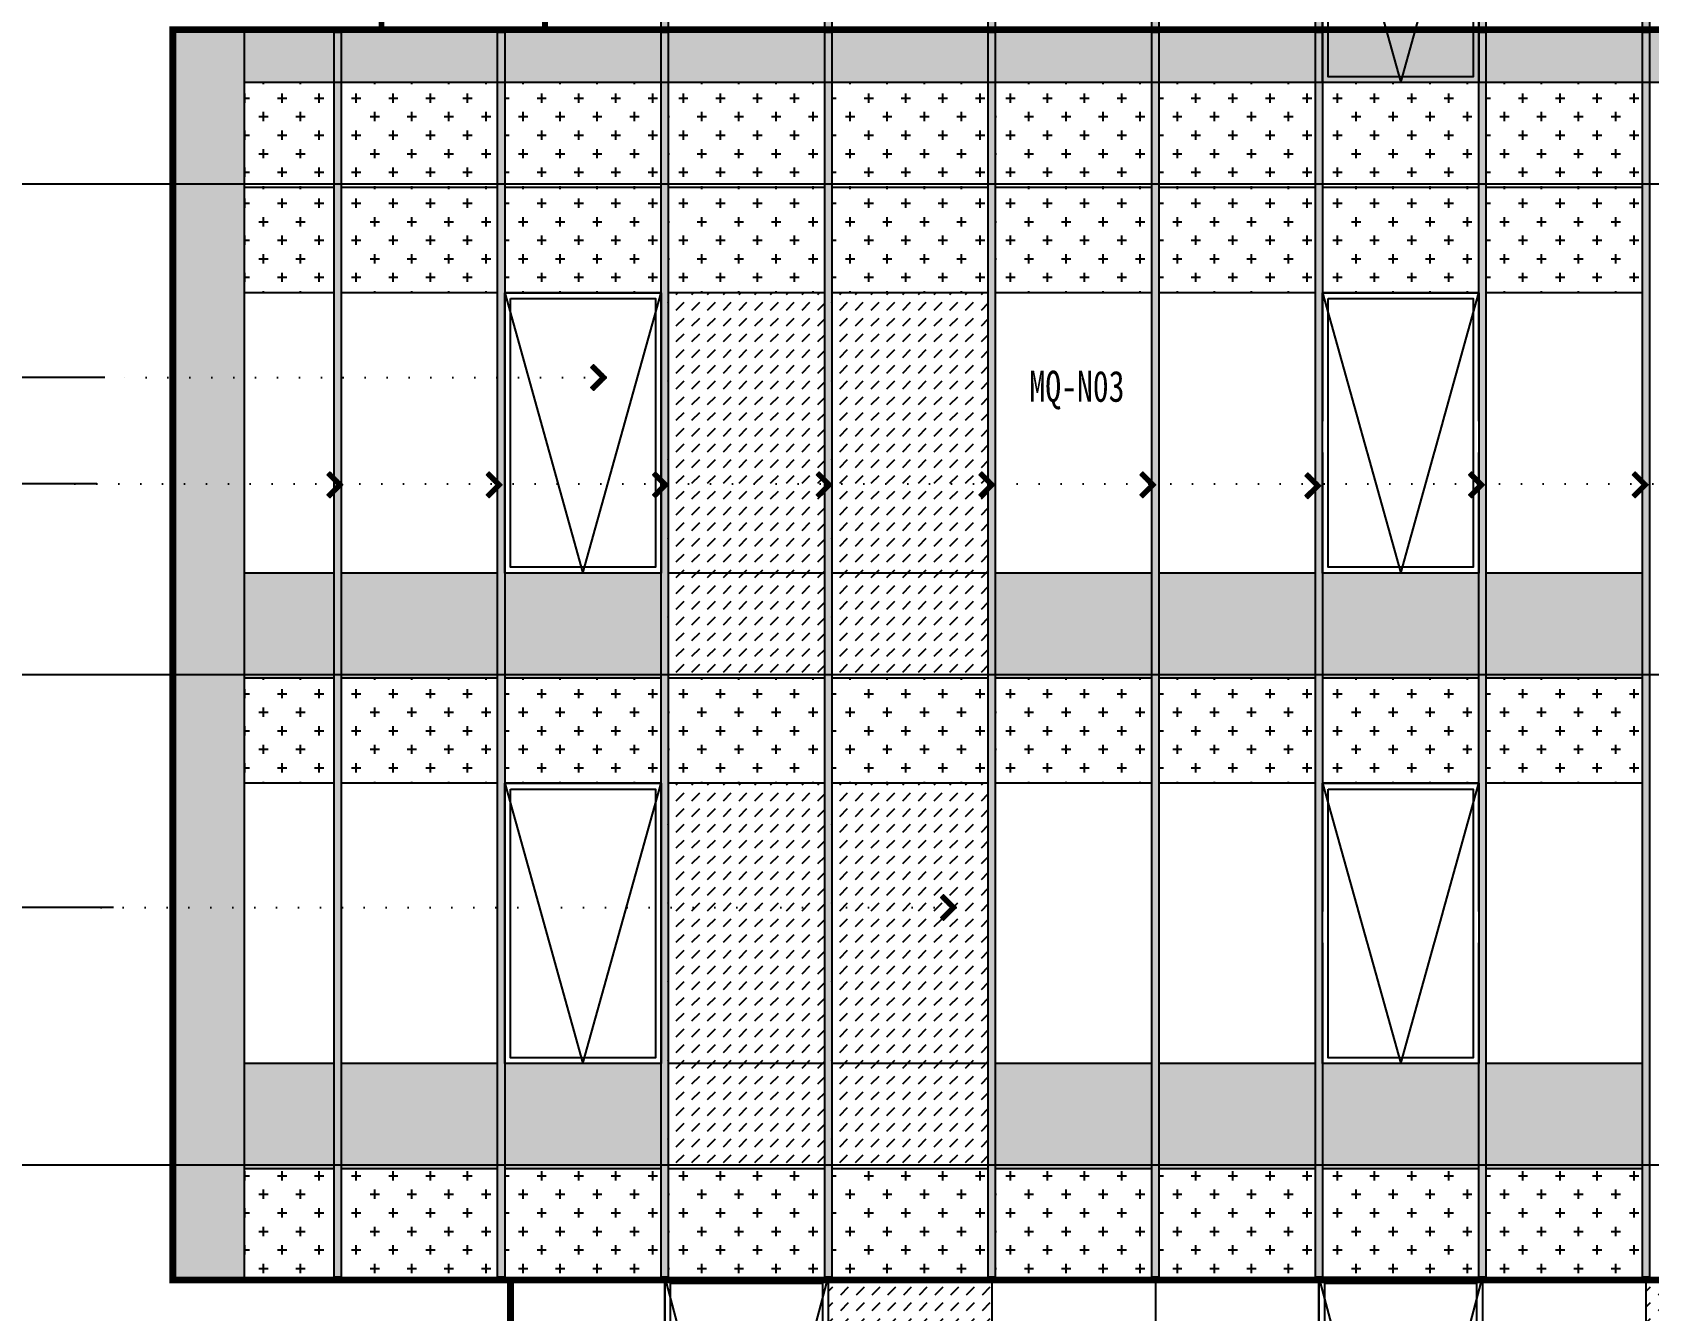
# Model space of a CAD drawing. Extents: x -863035 to 270371, y -8918 to 240488.
# Drawn here: x 73195 to 87031, y 123211 to 134156 of the extents above; entities that cross this region are included whole.
import ezdxf

# ---------------------------------------------------------------- set-up
doc = ezdxf.new("R2010")
doc.units = 0
doc.header["$LTSCALE"] = 1000
doc.header["$MEASUREMENT"] = 0
doc.linetypes.add('109-34 轴网$0$L1$0$$AUDIT_BAD_LTYPE1', pattern=[0])
doc.linetypes.add('DOT2', pattern=[0.125, 0, -0.125])
for name, color, linetype in [('01-标注_符号', 200, 'Continuous'), ('05-填充_156', 156, 'Continuous'), ('05-填充_18', 18, 'Continuous'), ('05-填充_天正', 26, 'Continuous'), ('A-C_窗', 140, 'Continuous'), ('D_铝板', 181, 'Continuous'), ('E-立面', 255, 'Continuous'), ('E-立面轮廓', 241, 'Continuous')]:
    doc.layers.add(name, color=color, linetype=linetype)
doc.layers.add('04-不打印_辅助线', color=165, linetype='Continuous', plot=False)
doc.styles.add('_TCH_LABEL', font='', dxfattribs={"width": 0.75})
doc.styles.add('logo-3', font='', dxfattribs={"width": 0.8})
doc.styles.get('_TCH_LABEL').set_extended_font_data('SimSun')
doc.styles.get('logo-3').set_extended_font_data('SimSun')
doc.dimstyles.new('副本 ISO-1', dxfattribs={"dimtxt": 2.5, "dimasz": 1.5, "dimexe": 1.25, "dimexo": 0.625, "dimtad": 1, "dimdec": 0, "dimtxsty": 'logo-3', "dimblk": 'ARCHTICK', "dimcen": 2.5, "dimdle": 1, "dimadec": 0, "dimazin": 0, "dimtfac": 1, "dimtdec": 0, "dimtix": 1, "dimtmove": 0, "dimatfit": 3, "dimldrblk": 'AR', "dimfxl": 0, "dimarcsym": 0})
pattern_1 = [(360, (24016.51, -112330.42), (158.75, 158.75), [79.375, -238.125]), (90, (24056.2, -112370.1), (-158.75, 158.75), [79.375, -238.125])]
pattern_2 = [(360, (26816.51, -112330.42), (158.75, 158.75), [79.375, -238.125]), (90, (26856.2, -112370.1), (-158.75, 158.75), [79.375, -238.125])]
pattern_3 = [(360, (29616.51, -112330.42), (158.75, 158.75), [79.375, -238.125]), (90, (29656.2, -112370.1), (-158.75, 158.75), [79.375, -238.125])]
pattern_4 = [(360, (32416.51, -112330.42), (158.75, 158.75), [79.375, -238.125]), (90, (32456.2, -112370.1), (-158.75, 158.75), [79.375, -238.125])]
pattern_5 = [(360, (26816.51, -112330.42), (158.75, 158.75), [79.375, -238.125]), (90, (26856.2, -112370.1), (-158.75, 158.75), [79.375, -238.125])]
pattern_6 = [(360, (29616.51, -112330.42), (158.75, 158.75), [79.375, -238.125]), (90, (29656.2, -112370.1), (-158.75, 158.75), [79.375, -238.125])]
pattern_7 = [(360, (32416.51, -112330.42), (158.75, 158.75), [79.375, -238.125]), (90, (32456.2, -112370.1), (-158.75, 158.75), [79.375, -238.125])]
pattern_8 = [(360, (24016.51, -108130.42), (158.75, 158.75), [79.375, -238.125]), (90, (24056.2, -108170.1), (-158.75, 158.75), [79.375, -238.125])]
pattern_9 = [(360, (26816.51, -108130.42), (158.75, 158.75), [79.375, -238.125]), (90, (26856.2, -108170.1), (-158.75, 158.75), [79.375, -238.125])]
pattern_10 = [(360, (29616.51, -108130.42), (158.75, 158.75), [79.375, -238.125]), (90, (29656.2, -108170.1), (-158.75, 158.75), [79.375, -238.125])]
pattern_11 = [(360, (32416.51, -108130.42), (158.75, 158.75), [79.375, -238.125]), (90, (32456.2, -108170.1), (-158.75, 158.75), [79.375, -238.125])]
pattern_12 = [(360, (24016.51, -107230.42), (158.75, 158.75), [79.375, -238.125]), (90, (24056.2, -107270.1), (-158.75, 158.75), [79.375, -238.125])]
pattern_13 = [(360, (26816.51, -107230.42), (158.75, 158.75), [79.375, -238.125]), (90, (26856.2, -107270.1), (-158.75, 158.75), [79.375, -238.125])]
pattern_14 = [(360, (29616.51, -107230.42), (158.75, 158.75), [79.375, -238.125]), (90, (29656.2, -107270.1), (-158.75, 158.75), [79.375, -238.125])]
pattern_15 = [(360, (32416.51, -107230.42), (158.75, 158.75), [79.375, -238.125]), (90, (32456.2, -107270.1), (-158.75, 158.75), [79.375, -238.125])]

# ---------------------------------------------------------------- blocks, each defined once
blk = doc.blocks.new('A$C70DF4B89')
at = {"layer": 'A-C_窗'}
for points in [[(-1400, 2640), (0, 2640), (0, 0), (-1400, 0)], [(-1350, 2590), (-50, 2590), (-50, 50), (-1350, 50)]]:
    blk.add_lwpolyline(points, close=True, dxfattribs=at)
blk.add_lwpolyline([(-1400, 2640), (-700, 0), (0, 2640)], dxfattribs=at)
blk = doc.blocks.new('fdsgdfg')
at = {"layer": 'A-C_窗'}
for points in [[(1400, 2640), (0, 2640)], [(0, 2640), (700, 0), (1400, 2640)], [(1400, 0), (0, 0)]]:
    blk.add_lwpolyline(points, dxfattribs=at)
for points in [[(0, 2640), (1400, 2640), (1400, 0), (0, 0)], [(50, 2590), (1350, 2590), (1350, 50), (50, 50)]]:
    blk.add_lwpolyline(points, close=True, dxfattribs=at)
blk = doc.blocks.new('_ArchTick')
at = {"color": 0, "linetype": 'ByBlock', "const_width": 0.4}
blk.add_lwpolyline([(-0.5, -0.5), (0.5, 0.5)], dxfattribs=at)
blk = doc.blocks.new('*X7')
at = {"color": 0}
for p, q in [((-1012.3056, 1692.7161), (-1012.3056, 1692.7286)), ((-1012.3055, 1692.7287), (-1012.2898, 1692.7287)), ((-1012.3046, 1692.7151), (-1012.3046, 1692.7296)), ((-1012.3045, 1692.7297), (-1012.2908, 1692.7297)), ((-1012.3036, 1692.7141), (-1012.3036, 1692.7306)), ((-1012.3035, 1692.7307), (-1012.2918, 1692.7307)), ((-1012.3026, 1692.7131), (-1012.3026, 1692.7316)), ((-1012.3025, 1692.7317), (-1012.2928, 1692.7317)), ((-1012.3016, 1692.7121), (-1012.3016, 1692.7326)), ((-1012.3015, 1692.7327), (-1012.2938, 1692.7327)), ((-1012.3006, 1692.7111), (-1012.3006, 1692.7336)), ((-1012.3005, 1692.7337), (-1012.2948, 1692.7337)), ((-1012.2996, 1692.7101), (-1012.2996, 1692.7346)), ((-1012.2995, 1692.7347), (-1012.2958, 1692.7347)), ((-1012.2986, 1692.7091), (-1012.2986, 1692.7356)), ((-1012.2985, 1692.7357), (-1012.2968, 1692.7357)), ((-1012.2976, 1692.7081), (-1012.2976, 1692.7364)), ((-1012.2966, 1692.7071), (-1012.2966, 1692.7354)), ((-1012.2956, 1692.7061), (-1012.2956, 1692.7344)), ((-1012.2946, 1692.7051), (-1012.2946, 1692.7334)), ((-1012.2936, 1692.7041), (-1012.2936, 1692.7324)), ((-1012.2926, 1692.7031), (-1012.2926, 1692.7314)), ((-1012.2916, 1692.7021), (-1012.2916, 1692.7304)), ((-1012.2906, 1692.7011), (-1012.2906, 1692.7294)), ((-1012.2896, 1692.7001), (-1012.2896, 1692.7284)), ((-1012.3116, 1692.7221), (-1012.3116, 1692.7226)), ((-1012.3115, 1692.7227), (-1012.2838, 1692.7227)), ((-1012.3111, 1692.7217), (-1012.2828, 1692.7217)), ((-1012.3106, 1692.7211), (-1012.3106, 1692.7236)), ((-1012.3105, 1692.7237), (-1012.2848, 1692.7237)), ((-1012.3101, 1692.7207), (-1012.2818, 1692.7207)), ((-1012.3096, 1692.7201), (-1012.3096, 1692.7246)), ((-1012.3095, 1692.7247), (-1012.2858, 1692.7247)), ((-1012.3091, 1692.7197), (-1012.2808, 1692.7197)), ((-1012.3086, 1692.7191), (-1012.3086, 1692.7256)), ((-1012.3085, 1692.7257), (-1012.2868, 1692.7257)), ((-1012.3081, 1692.7187), (-1012.2798, 1692.7187)), ((-1012.3076, 1692.7181), (-1012.3076, 1692.7266)), ((-1012.3075, 1692.7267), (-1012.2878, 1692.7267)), ((-1012.3071, 1692.7177), (-1012.2788, 1692.7177)), ((-1012.3066, 1692.7171), (-1012.3066, 1692.7276)), ((-1012.3065, 1692.7277), (-1012.2888, 1692.7277)), ((-1012.3061, 1692.7167), (-1012.2778, 1692.7167)), ((-1012.3051, 1692.7157), (-1012.2768, 1692.7157)), ((-1012.3041, 1692.7147), (-1012.2758, 1692.7147)), ((-1012.3031, 1692.7137), (-1012.2748, 1692.7137)), ((-1012.3021, 1692.7127), (-1012.2738, 1692.7127)), ((-1012.3011, 1692.7117), (-1012.2728, 1692.7117)), ((-1012.3001, 1692.7107), (-1012.2718, 1692.7107)), ((-1012.2991, 1692.7097), (-1012.2708, 1692.7097)), ((-1012.2981, 1692.7087), (-1012.2698, 1692.7087)), ((-1012.2971, 1692.7077), (-1012.2688, 1692.7077)), ((-1012.2961, 1692.7067), (-1012.2678, 1692.7067)), ((-1012.2951, 1692.7057), (-1012.2668, 1692.7057)), ((-1012.2941, 1692.7047), (-1012.2658, 1692.7047)), ((-1012.2931, 1692.7037), (-1012.2648, 1692.7037)), ((-1012.2921, 1692.7027), (-1012.2638, 1692.7027)), ((-1012.2911, 1692.7017), (-1012.2628, 1692.7017)), ((-1012.2901, 1692.7007), (-1012.2618, 1692.7007)), ((-1012.2891, 1692.6997), (-1012.2608, 1692.6997)), ((-1012.2886, 1692.6991), (-1012.2886, 1692.7274)), ((-1012.2881, 1692.6987), (-1012.2598, 1692.6987)), ((-1012.2876, 1692.6981), (-1012.2876, 1692.7264)), ((-1012.2871, 1692.6977), (-1012.2588, 1692.6977)), ((-1012.2866, 1692.6971), (-1012.2866, 1692.7254)), ((-1012.2866, 1692.6427), (-1012.2583, 1692.6427)), ((-1012.2861, 1692.6967), (-1012.2578, 1692.6967)), ((-1012.2856, 1692.6961), (-1012.2856, 1692.7244)), ((-1012.2856, 1692.6437), (-1012.2573, 1692.6437)), ((-1012.2856, 1692.6154), (-1012.2856, 1692.6437)), ((-1012.2851, 1692.6957), (-1012.2568, 1692.6957)), ((-1012.2846, 1692.6951), (-1012.2846, 1692.7234)), ((-1012.2846, 1692.6447), (-1012.2563, 1692.6447)), ((-1012.2846, 1692.6164), (-1012.2846, 1692.6447)), ((-1012.2841, 1692.6947), (-1012.2558, 1692.6947)), ((-1012.2836, 1692.6941), (-1012.2836, 1692.7224)), ((-1012.2836, 1692.6457), (-1012.2553, 1692.6457)), ((-1012.2836, 1692.6174), (-1012.2836, 1692.6457)), ((-1012.2831, 1692.6937), (-1012.2548, 1692.6937)), ((-1012.2826, 1692.6931), (-1012.2826, 1692.7214)), ((-1012.2826, 1692.6467), (-1012.2543, 1692.6467)), ((-1012.2826, 1692.6184), (-1012.2826, 1692.6467)), ((-1012.2821, 1692.6927), (-1012.2538, 1692.6927)), ((-1012.2816, 1692.6921), (-1012.2816, 1692.7204)), ((-1012.2816, 1692.6477), (-1012.2533, 1692.6477)), ((-1012.2816, 1692.6194), (-1012.2816, 1692.6477)), ((-1012.2811, 1692.6917), (-1012.2528, 1692.6917)), ((-1012.2806, 1692.6911), (-1012.2806, 1692.7194)), ((-1012.2806, 1692.6487), (-1012.2523, 1692.6487)), ((-1012.2806, 1692.6204), (-1012.2806, 1692.6487)), ((-1012.2801, 1692.6907), (-1012.2518, 1692.6907)), ((-1012.2796, 1692.6901), (-1012.2796, 1692.7184)), ((-1012.2796, 1692.6497), (-1012.2513, 1692.6497)), ((-1012.2796, 1692.6214), (-1012.2796, 1692.6497)), ((-1012.2791, 1692.6897), (-1012.2508, 1692.6897)), ((-1012.2786, 1692.6891), (-1012.2786, 1692.7174)), ((-1012.2786, 1692.6507), (-1012.2503, 1692.6507)), ((-1012.2786, 1692.6224), (-1012.2786, 1692.6507)), ((-1012.2781, 1692.6887), (-1012.2498, 1692.6887)), ((-1012.2776, 1692.6881), (-1012.2776, 1692.7164)), ((-1012.2776, 1692.6517), (-1012.2493, 1692.6517)), ((-1012.2776, 1692.6234), (-1012.2776, 1692.6517)), ((-1012.2771, 1692.6877), (-1012.2488, 1692.6877)), ((-1012.2766, 1692.6871), (-1012.2766, 1692.7154)), ((-1012.2766, 1692.6527), (-1012.2483, 1692.6527)), ((-1012.2766, 1692.6244), (-1012.2766, 1692.6527)), ((-1012.2761, 1692.6867), (-1012.2478, 1692.6867)), ((-1012.2756, 1692.6861), (-1012.2756, 1692.7144)), ((-1012.2756, 1692.6537), (-1012.2473, 1692.6537)), ((-1012.2756, 1692.6254), (-1012.2756, 1692.6537)), ((-1012.2751, 1692.6857), (-1012.2468, 1692.6857)), ((-1012.2746, 1692.6851), (-1012.2746, 1692.7134)), ((-1012.2746, 1692.6547), (-1012.2463, 1692.6547)), ((-1012.2746, 1692.6264), (-1012.2746, 1692.6547)), ((-1012.2741, 1692.6847), (-1012.2458, 1692.6847)), ((-1012.2736, 1692.6841), (-1012.2736, 1692.7124)), ((-1012.2736, 1692.6557), (-1012.2453, 1692.6557)), ((-1012.2736, 1692.6274), (-1012.2736, 1692.6557)), ((-1012.2731, 1692.6837), (-1012.2448, 1692.6837)), ((-1012.2726, 1692.6831), (-1012.2726, 1692.7114)), ((-1012.2726, 1692.6567), (-1012.2443, 1692.6567)), ((-1012.2726, 1692.6284), (-1012.2726, 1692.6567)), ((-1012.2721, 1692.6827), (-1012.2438, 1692.6827)), ((-1012.2716, 1692.6821), (-1012.2716, 1692.7104)), ((-1012.2716, 1692.6577), (-1012.2433, 1692.6577)), ((-1012.2716, 1692.6294), (-1012.2716, 1692.6577)), ((-1012.2711, 1692.6817), (-1012.2428, 1692.6817)), ((-1012.2706, 1692.6811), (-1012.2706, 1692.7094)), ((-1012.2706, 1692.6587), (-1012.2423, 1692.6587)), ((-1012.2706, 1692.6304), (-1012.2706, 1692.6587)), ((-1012.2701, 1692.6807), (-1012.2418, 1692.6807)), ((-1012.2696, 1692.6801), (-1012.2696, 1692.7084)), ((-1012.2696, 1692.6597), (-1012.2413, 1692.6597)), ((-1012.2696, 1692.6314), (-1012.2696, 1692.6597)), ((-1012.2691, 1692.6797), (-1012.2408, 1692.6797)), ((-1012.2686, 1692.6791), (-1012.2686, 1692.7074)), ((-1012.2686, 1692.6607), (-1012.2403, 1692.6607)), ((-1012.2686, 1692.6324), (-1012.2686, 1692.6607)), ((-1012.2681, 1692.6787), (-1012.2398, 1692.6787)), ((-1012.2676, 1692.6781), (-1012.2676, 1692.7064)), ((-1012.2676, 1692.6617), (-1012.2393, 1692.6617)), ((-1012.2676, 1692.6334), (-1012.2676, 1692.6617)), ((-1012.2671, 1692.6777), (-1012.2388, 1692.6777)), ((-1012.2666, 1692.6771), (-1012.2666, 1692.7054)), ((-1012.2666, 1692.6627), (-1012.2383, 1692.6627)), ((-1012.2666, 1692.6344), (-1012.2666, 1692.6627)), ((-1012.2661, 1692.6767), (-1012.2378, 1692.6767)), ((-1012.2656, 1692.6761), (-1012.2656, 1692.7044)), ((-1012.2656, 1692.6637), (-1012.2373, 1692.6637)), ((-1012.2656, 1692.6354), (-1012.2656, 1692.6637)), ((-1012.2651, 1692.6757), (-1012.2368, 1692.6757)), ((-1012.2646, 1692.6751), (-1012.2646, 1692.7034)), ((-1012.2646, 1692.6647), (-1012.2363, 1692.6647)), ((-1012.2646, 1692.6364), (-1012.2646, 1692.6647)), ((-1012.2641, 1692.6747), (-1012.2358, 1692.6747)), ((-1012.2636, 1692.6741), (-1012.2636, 1692.7024)), ((-1012.2636, 1692.6657), (-1012.2353, 1692.6657)), ((-1012.2636, 1692.6374), (-1012.2636, 1692.6657)), ((-1012.2631, 1692.6737), (-1012.2348, 1692.6737)), ((-1012.2626, 1692.6731), (-1012.2626, 1692.7014)), ((-1012.2626, 1692.6667), (-1012.2343, 1692.6667)), ((-1012.2626, 1692.6384), (-1012.2626, 1692.6667)), ((-1012.2621, 1692.6727), (-1012.2338, 1692.6727)), ((-1012.2616, 1692.6721), (-1012.2616, 1692.7004)), ((-1012.2616, 1692.6677), (-1012.2333, 1692.6677)), ((-1012.2616, 1692.6394), (-1012.2616, 1692.6677)), ((-1012.2611, 1692.6717), (-1012.2328, 1692.6717)), ((-1012.2606, 1692.6711), (-1012.2606, 1692.6994)), ((-1012.2606, 1692.6687), (-1012.2323, 1692.6687)), ((-1012.2606, 1692.6404), (-1012.2606, 1692.6687)), ((-1012.2601, 1692.6707), (-1012.2318, 1692.6707)), ((-1012.2596, 1692.6701), (-1012.2596, 1692.6984)), ((-1012.2596, 1692.6697), (-1012.2313, 1692.6697)), ((-1012.2596, 1692.6414), (-1012.2596, 1692.6697)), ((-1012.2586, 1692.6424), (-1012.2586, 1692.6974)), ((-1012.2576, 1692.6434), (-1012.2576, 1692.6964)), ((-1012.2566, 1692.6444), (-1012.2566, 1692.6954)), ((-1012.2556, 1692.6454), (-1012.2556, 1692.6944)), ((-1012.2546, 1692.6464), (-1012.2546, 1692.6934)), ((-1012.2536, 1692.6474), (-1012.2536, 1692.6924)), ((-1012.2526, 1692.6484), (-1012.2526, 1692.6914)), ((-1012.2516, 1692.6494), (-1012.2516, 1692.6904)), ((-1012.2506, 1692.6504), (-1012.2506, 1692.6894)), ((-1012.2496, 1692.6514), (-1012.2496, 1692.6884)), ((-1012.2486, 1692.6524), (-1012.2486, 1692.6874)), ((-1012.2476, 1692.6534), (-1012.2476, 1692.6864)), ((-1012.2466, 1692.6544), (-1012.2466, 1692.6854)), ((-1012.2456, 1692.6554), (-1012.2456, 1692.6844)), ((-1012.2446, 1692.6564), (-1012.2446, 1692.6834)), ((-1012.2436, 1692.6574), (-1012.2436, 1692.6824)), ((-1012.2426, 1692.6584), (-1012.2426, 1692.6814)), ((-1012.2416, 1692.6594), (-1012.2416, 1692.6804)), ((-1012.2406, 1692.6604), (-1012.2406, 1692.6794)), ((-1012.2396, 1692.6614), (-1012.2396, 1692.6784)), ((-1012.2386, 1692.6624), (-1012.2386, 1692.6774)), ((-1012.2376, 1692.6634), (-1012.2376, 1692.6764)), ((-1012.2366, 1692.6644), (-1012.2366, 1692.6754)), ((-1012.2356, 1692.6654), (-1012.2356, 1692.6744)), ((-1012.2346, 1692.6664), (-1012.2346, 1692.6734)), ((-1012.2336, 1692.6674), (-1012.2336, 1692.6724)), ((-1012.2326, 1692.6684), (-1012.2326, 1692.6714)), ((-1012.2316, 1692.6694), (-1012.2316, 1692.6704)), ((-1012.3116, 1692.6177), (-1012.2833, 1692.6177)), ((-1012.3116, 1692.6172), (-1012.3116, 1692.6177)), ((-1012.3111, 1692.6167), (-1012.2843, 1692.6167)), ((-1012.3106, 1692.6187), (-1012.2823, 1692.6187)), ((-1012.3106, 1692.6162), (-1012.3106, 1692.6187)), ((-1012.3101, 1692.6157), (-1012.2853, 1692.6157)), ((-1012.3096, 1692.6197), (-1012.2813, 1692.6197)), ((-1012.3096, 1692.6152), (-1012.3096, 1692.6197)), ((-1012.3091, 1692.6147), (-1012.2863, 1692.6147)), ((-1012.3086, 1692.6207), (-1012.2803, 1692.6207)), ((-1012.3086, 1692.6142), (-1012.3086, 1692.6207)), ((-1012.3081, 1692.6137), (-1012.2873, 1692.6137)), ((-1012.3076, 1692.6217), (-1012.2793, 1692.6217)), ((-1012.3076, 1692.6132), (-1012.3076, 1692.6217)), ((-1012.3071, 1692.6127), (-1012.2883, 1692.6127)), ((-1012.3066, 1692.6227), (-1012.2783, 1692.6227)), ((-1012.3066, 1692.6122), (-1012.3066, 1692.6227)), ((-1012.3061, 1692.6117), (-1012.2893, 1692.6117)), ((-1012.3056, 1692.6237), (-1012.2773, 1692.6237)), ((-1012.3056, 1692.6112), (-1012.3056, 1692.6237)), ((-1012.3051, 1692.6107), (-1012.2903, 1692.6107)), ((-1012.3046, 1692.6247), (-1012.2763, 1692.6247)), ((-1012.3046, 1692.6102), (-1012.3046, 1692.6247)), ((-1012.3041, 1692.6097), (-1012.2913, 1692.6097)), ((-1012.3036, 1692.6257), (-1012.2753, 1692.6257)), ((-1012.3036, 1692.6092), (-1012.3036, 1692.6257)), ((-1012.3031, 1692.6087), (-1012.2923, 1692.6087)), ((-1012.3026, 1692.6267), (-1012.2743, 1692.6267)), ((-1012.3026, 1692.6082), (-1012.3026, 1692.6267)), ((-1012.3021, 1692.6077), (-1012.2933, 1692.6077)), ((-1012.3016, 1692.6277), (-1012.2733, 1692.6277)), ((-1012.3016, 1692.6072), (-1012.3016, 1692.6277)), ((-1012.3011, 1692.6067), (-1012.2943, 1692.6067)), ((-1012.3006, 1692.6287), (-1012.2723, 1692.6287)), ((-1012.3006, 1692.6062), (-1012.3006, 1692.6287)), ((-1012.3001, 1692.6057), (-1012.2953, 1692.6057)), ((-1012.2996, 1692.6297), (-1012.2713, 1692.6297)), ((-1012.2996, 1692.6052), (-1012.2996, 1692.6297)), ((-1012.2991, 1692.6047), (-1012.2963, 1692.6047)), ((-1012.2986, 1692.6307), (-1012.2703, 1692.6307)), ((-1012.2986, 1692.6042), (-1012.2986, 1692.6307)), ((-1012.2981, 1692.6037), (-1012.2973, 1692.6037)), ((-1012.2976, 1692.6317), (-1012.2693, 1692.6317)), ((-1012.2976, 1692.6034), (-1012.2976, 1692.6317)), ((-1012.2966, 1692.6327), (-1012.2683, 1692.6327)), ((-1012.2966, 1692.6044), (-1012.2966, 1692.6327)), ((-1012.2956, 1692.6337), (-1012.2673, 1692.6337)), ((-1012.2956, 1692.6054), (-1012.2956, 1692.6337)), ((-1012.2946, 1692.6347), (-1012.2663, 1692.6347)), ((-1012.2946, 1692.6064), (-1012.2946, 1692.6347)), ((-1012.2936, 1692.6357), (-1012.2653, 1692.6357)), ((-1012.2936, 1692.6074), (-1012.2936, 1692.6357)), ((-1012.2926, 1692.6367), (-1012.2643, 1692.6367)), ((-1012.2926, 1692.6084), (-1012.2926, 1692.6367)), ((-1012.2916, 1692.6377), (-1012.2633, 1692.6377)), ((-1012.2916, 1692.6094), (-1012.2916, 1692.6377)), ((-1012.2906, 1692.6387), (-1012.2623, 1692.6387)), ((-1012.2906, 1692.6104), (-1012.2906, 1692.6387)), ((-1012.2896, 1692.6397), (-1012.2613, 1692.6397)), ((-1012.2896, 1692.6114), (-1012.2896, 1692.6397)), ((-1012.2886, 1692.6407), (-1012.2603, 1692.6407)), ((-1012.2886, 1692.6124), (-1012.2886, 1692.6407)), ((-1012.2876, 1692.6417), (-1012.2593, 1692.6417)), ((-1012.2876, 1692.6134), (-1012.2876, 1692.6417)), ((-1012.2866, 1692.6144), (-1012.2866, 1692.6427))]:
    blk.add_line(p, q, dxfattribs=at)
blk = doc.blocks.new('A-ARROW')
blk.add_lwpolyline([(0.0808, 0.0525), (0.0666, 0.0666), (0, 0), (0.0666, -0.0666), (0.0808, -0.0525), (0.0283, 0)], close=True)
at = {"rotation": 180}
blk.add_blockref('*X7', (-1012.2311, 1692.6699), dxfattribs=at)
blk = doc.blocks.new('AR')
at = {"xscale": -21.59999999986031, "yscale": 21.59999999999127, "zscale": 21.6, "rotation": 359.9999997162888}
blk.add_blockref('A-ARROW', (0, 0), dxfattribs=at)
blk = doc.blocks.new('dsfdsg')
at = {"layer": 'A-C_窗'}
for points in [[(1340, 2400), (0, 2400)], [(1340, 0), (0, 0)]]:
    blk.add_lwpolyline(points, dxfattribs=at)
blk.add_wipeout([(0, 1300), (0, 1035), (1340, 1035), (1340, 1300)])
for points in [[(0, 2400), (1340, 2400), (1340, 0), (0, 0)], [(50, 2350), (1290, 2350), (1290, 50), (50, 50)]]:
    blk.add_lwpolyline(points, close=True, dxfattribs=at)
blk.add_lwpolyline([(0, 2400), (670, 0), (1340, 2400)], dxfattribs=at)
blk = doc.blocks.new('A$C2DDF4F07')
at = {"layer": 'A-C_窗'}
for points in [[(0, 2400), (1340, 2400), (1340, 0), (0, 0)], [(50, 2350), (1290, 2350), (1290, 50), (50, 50)]]:
    blk.add_lwpolyline(points, close=True, dxfattribs=at)
blk.add_lwpolyline([(0, 2400), (670, 0), (1340, 2400)], dxfattribs=at)
blk = doc.blocks.new('*U25')
at = {"layer": '05-填充_18'}
h = blk.add_hatch(color=256, dxfattribs=at)
h.dxf.hatch_style = 1
h.paths.add_polyline_path([(60, -10350), (0, -10350), (0, 310), (60, 310)])
blk.add_lwpolyline([(60, -10350), (0, -10350), (0, 310), (60, 310)], close=True)
blk = doc.blocks.new('*U28')
at = {"layer": '05-填充_18'}
h = blk.add_hatch(color=256, dxfattribs=at)
h.dxf.hatch_style = 1
h.paths.add_polyline_path([(60, -3890), (0, -3890), (0, 310), (60, 310)])
blk.add_lwpolyline([(60, -3890), (0, -3890), (0, 310), (60, 310)], close=True)
blk = doc.blocks.new('lghjuytd')
at = {"layer": '05-填充_156'}
h = blk.add_hatch(dxfattribs=at)
h.set_pattern_fill('CROSS', color=136, scale=100, angle=180)
h.set_pattern_definition(pattern_12)
h.paths.add_polyline_path([(12593.5, -9948.3), (11823.5, -9948.3), (11823.5, -10848.3), (12593.5, -10848.3)])
h = blk.add_hatch(dxfattribs=at)
h.set_pattern_fill('CROSS', color=136, scale=100, angle=180)
h.set_pattern_definition(pattern_12)
h.paths.add_polyline_path([(13993.5, -9948.3), (12653.5, -9948.3), (12653.5, -10848.3), (13993.5, -10848.3)])
h = blk.add_hatch(dxfattribs=at)
h.set_pattern_fill('CROSS', color=136, scale=100, angle=180)
h.set_pattern_definition(pattern_12)
h.paths.add_polyline_path([(15393.5, -9948.3), (14053.5, -9948.3), (14053.5, -10848.3), (15393.5, -10848.3)])
h = blk.add_hatch(dxfattribs=at)
h.set_pattern_fill('CROSS', color=136, scale=100, angle=180)
h.set_pattern_definition(pattern_13)
h.paths.add_polyline_path([(16793.5, -9948.3), (15453.5, -9948.3), (15453.5, -10848.3), (16793.5, -10848.3)])
h = blk.add_hatch(dxfattribs=at)
h.set_pattern_fill('CROSS', color=136, scale=100, angle=180)
h.set_pattern_definition(pattern_13)
h.paths.add_polyline_path([(18193.5, -9948.3), (16853.5, -9948.3), (16853.5, -10848.3), (18193.5, -10848.3)])
h = blk.add_hatch(dxfattribs=at)
h.set_pattern_fill('CROSS', color=136, scale=100, angle=180)
h.set_pattern_definition(pattern_14)
h.paths.add_polyline_path([(19593.5, -9948.3), (18253.5, -9948.3), (18253.5, -10848.3), (19593.5, -10848.3)])
h = blk.add_hatch(dxfattribs=at)
h.set_pattern_fill('CROSS', color=136, scale=100, angle=180)
h.set_pattern_definition(pattern_8)
h.paths.add_polyline_path([(12593.5, -10848.3), (11823.5, -10848.3), (11823.5, -11748.3), (12593.5, -11748.3)])
h = blk.add_hatch(dxfattribs=at)
h.set_pattern_fill('CROSS', color=136, scale=100, angle=180)
h.set_pattern_definition(pattern_8)
h.paths.add_polyline_path([(13993.5, -10848.3), (12653.5, -10848.3), (12653.5, -11748.3), (13993.5, -11748.3)])
h = blk.add_hatch(dxfattribs=at)
h.set_pattern_fill('CROSS', color=136, scale=100, angle=180)
h.set_pattern_definition(pattern_8)
h.paths.add_polyline_path([(15393.5, -10848.3), (14053.5, -10848.3), (14053.5, -11748.3), (15393.5, -11748.3)])
h = blk.add_hatch(dxfattribs=at)
h.set_pattern_fill('CROSS', color=136, scale=100, angle=180)
h.set_pattern_definition(pattern_9)
h.paths.add_polyline_path([(16793.5, -10848.3), (15453.5, -10848.3), (15453.5, -11748.3), (16793.5, -11748.3)])
h = blk.add_hatch(dxfattribs=at)
h.set_pattern_fill('CROSS', color=136, scale=100, angle=180)
h.set_pattern_definition(pattern_9)
h.paths.add_polyline_path([(18193.5, -10848.3), (16853.5, -10848.3), (16853.5, -11748.3), (18193.5, -11748.3)])
h = blk.add_hatch(dxfattribs=at)
h.set_pattern_fill('CROSS', color=136, scale=100, angle=180)
h.set_pattern_definition(pattern_10)
h.paths.add_polyline_path([(19593.5, -10848.3), (18253.5, -10848.3), (18253.5, -11748.3), (19593.5, -11748.3)])
h = blk.add_hatch(dxfattribs=at)
h.set_pattern_fill('CROSS', color=136, scale=100, angle=180)
h.set_pattern_definition(pattern_10)
h.paths.add_polyline_path([(20993.5, -10848.3), (19653.5, -10848.3), (19653.5, -11748.3), (20993.5, -11748.3)])
h = blk.add_hatch(dxfattribs=at)
h.set_pattern_fill('CROSS', color=136, scale=100, angle=180)
h.set_pattern_definition(pattern_11)
h.paths.add_polyline_path([(22393.5, -10848.3), (21053.5, -10848.3), (21053.5, -11748.3), (22393.5, -11748.3)])
h = blk.add_hatch(dxfattribs=at)
h.set_pattern_fill('CROSS', color=136, scale=100, angle=180)
h.set_pattern_definition(pattern_11)
h.paths.add_polyline_path([(23793.5, -10848.3), (22453.5, -10848.3), (22453.5, -11748.3), (23793.5, -11748.3)])
h = blk.add_hatch(dxfattribs=at)
h.set_pattern_fill('DASH', color=256, scale=100, angle=225)
h.set_pattern_definition([(45, (24016.51, -108130.42), (4e-14, 134.70384), [95.25, -95.25])])
h.paths.add_polyline_path([(16793.5, -11748.3), (15453.5, -11748.3), (15453.5, -15048.3), (16793.5, -15048.3)])
h = blk.add_hatch(dxfattribs=at)
h.set_pattern_fill('DASH', color=256, scale=100, angle=225)
h.set_pattern_definition([(45, (25416.51, -108130.42), (4e-14, 134.70384), [95.25, -95.25])])
h.paths.add_polyline_path([(18193.5, -11748.3), (16853.5, -11748.3), (16853.5, -15048.3), (18193.5, -15048.3)])
h = blk.add_hatch(dxfattribs=at)
h.set_pattern_fill('CROSS', color=136, scale=100, angle=180)
h.set_pattern_definition(pattern_1)
h.paths.add_polyline_path([(12593.5, -15048.3), (11823.5, -15048.3), (11823.5, -15948.3), (12593.5, -15948.3)])
h = blk.add_hatch(dxfattribs=at)
h.set_pattern_fill('CROSS', color=136, scale=100, angle=180)
h.set_pattern_definition(pattern_1)
h.paths.add_polyline_path([(13993.5, -15948.3), (13993.5, -15048.3), (12653.5, -15048.3), (12653.5, -15948.3)])
h = blk.add_hatch(dxfattribs=at)
h.set_pattern_fill('CROSS', color=136, scale=100, angle=180)
h.set_pattern_definition(pattern_1)
h.paths.add_polyline_path([(15393.5, -15948.3), (15393.5, -15048.3), (14053.5, -15048.3), (14053.5, -15948.3)])
h = blk.add_hatch(dxfattribs=at)
h.set_pattern_fill('CROSS', color=136, scale=100, angle=180)
h.set_pattern_definition(pattern_5)
h.paths.add_polyline_path([(16793.5, -15048.3), (15453.5, -15048.3), (15453.5, -15948.3), (16793.5, -15948.3)])
h = blk.add_hatch(dxfattribs=at)
h.set_pattern_fill('CROSS', color=136, scale=100, angle=180)
h.set_pattern_definition(pattern_5)
h.paths.add_polyline_path([(18193.5, -15048.3), (16853.5, -15048.3), (16853.5, -15948.3), (18193.5, -15948.3)])
h = blk.add_hatch(dxfattribs=at)
h.set_pattern_fill('CROSS', color=136, scale=100, angle=180)
h.set_pattern_definition(pattern_6)
h.paths.add_polyline_path([(19593.5, -15048.3), (18253.5, -15048.3), (18253.5, -15948.3), (19593.5, -15948.3)])
h = blk.add_hatch(dxfattribs=at)
h.set_pattern_fill('CROSS', color=136, scale=100, angle=180)
h.set_pattern_definition(pattern_6)
h.paths.add_polyline_path([(20993.5, -15048.3), (19653.5, -15048.3), (19653.5, -15948.3), (20993.5, -15948.3)])
h = blk.add_hatch(dxfattribs=at)
h.set_pattern_fill('CROSS', color=136, scale=100, angle=180)
h.set_pattern_definition(pattern_7)
h.paths.add_polyline_path([(22393.5, -15048.3), (21053.5, -15048.3), (21053.5, -15948.3), (22393.5, -15948.3)])
h = blk.add_hatch(dxfattribs=at)
h.set_pattern_fill('CROSS', color=136, scale=100, angle=180)
h.set_pattern_definition(pattern_7)
h.paths.add_polyline_path([(23793.5, -15048.3), (22453.5, -15048.3), (22453.5, -15948.3), (23793.5, -15948.3)])
h = blk.add_hatch(dxfattribs=at)
h.set_pattern_fill('DASH', color=256, scale=100, angle=225)
h.set_pattern_definition([(45, (24016.51, -112330.42), (4e-14, 134.70384), [95.25, -95.25])])
h.paths.add_polyline_path([(16793.5, -15948.3), (15453.5, -15948.3), (15453.5, -19248.3), (16793.5, -19248.3)])
h = blk.add_hatch(dxfattribs=at)
h.set_pattern_fill('DASH', color=256, scale=100, angle=225)
h.set_pattern_definition([(45, (25416.51, -112330.42), (4e-14, 134.70384), [95.25, -95.25])])
h.paths.add_polyline_path([(18193.5, -15948.3), (16853.5, -15948.3), (16853.5, -19248.3), (18193.5, -19248.3)])
h = blk.add_hatch(dxfattribs=at)
h.set_pattern_fill('CROSS', color=136, scale=100, angle=180)
h.set_pattern_definition(pattern_1)
h.paths.add_polyline_path([(12593.5, -19248.3), (11823.5, -19248.3), (11823.5, -20178.3), (12593.5, -20178.3)])
h = blk.add_hatch(dxfattribs=at)
h.set_pattern_fill('CROSS', color=136, scale=100, angle=180)
h.set_pattern_definition(pattern_1)
h.paths.add_polyline_path([(12653.5, -19248.3), (12653.5, -20178.3), (13993.5, -20178.3), (13993.5, -19248.3)])
h = blk.add_hatch(dxfattribs=at)
h.set_pattern_fill('CROSS', color=136, scale=100, angle=180)
h.set_pattern_definition(pattern_1)
h.paths.add_polyline_path([(15393.5, -20178.3), (15393.5, -19248.3), (14053.5, -19248.3), (14053.5, -20178.3)])
h = blk.add_hatch(dxfattribs=at)
h.set_pattern_fill('CROSS', color=136, scale=100, angle=180)
h.set_pattern_definition(pattern_2)
h.paths.add_polyline_path([(16793.5, -19248.3), (15453.5, -19248.3), (15453.5, -20178.3), (16793.5, -20178.3)])
h = blk.add_hatch(dxfattribs=at)
h.set_pattern_fill('CROSS', color=136, scale=100, angle=180)
h.set_pattern_definition(pattern_2)
h.paths.add_polyline_path([(18193.5, -19248.3), (16853.5, -19248.3), (16853.5, -20178.3), (18193.5, -20178.3)])
h = blk.add_hatch(dxfattribs=at)
h.set_pattern_fill('CROSS', color=136, scale=100, angle=180)
h.set_pattern_definition(pattern_3)
h.paths.add_polyline_path([(19593.5, -19248.3), (18253.5, -19248.3), (18253.5, -20178.3), (19593.5, -20178.3)])
h = blk.add_hatch(dxfattribs=at)
h.set_pattern_fill('CROSS', color=136, scale=100, angle=180)
h.set_pattern_definition(pattern_3)
h.paths.add_polyline_path([(20993.5, -19248.3), (19653.5, -19248.3), (19653.5, -20178.3), (20993.5, -20178.3)])
h = blk.add_hatch(dxfattribs=at)
h.set_pattern_fill('CROSS', color=136, scale=100, angle=180)
h.set_pattern_definition(pattern_4)
h.paths.add_polyline_path([(22393.5, -19248.3), (21053.5, -19248.3), (21053.5, -20178.3), (22393.5, -20178.3)])
h = blk.add_hatch(dxfattribs=at)
h.set_pattern_fill('CROSS', color=136, scale=100, angle=180)
h.set_pattern_definition(pattern_4)
h.paths.add_polyline_path([(23793.5, -19248.3), (22453.5, -19248.3), (22453.5, -20178.3), (23793.5, -20178.3)])
at = {"layer": '05-填充_18'}
h = blk.add_hatch(color=256, dxfattribs=at)
h.dxf.hatch_style = 1
h.paths.add_polyline_path([(11823.5, -9518.3), (11233.5, -9518.3), (11233.5, -20178.3), (11823.5, -20178.3)])
at = {"layer": '05-填充_天正'}
h = blk.add_hatch(dxfattribs=at)
h.set_pattern_fill('AR-CONC', color=256, scale=200)
h.set_pattern_definition([(50, (309911.65, -171174.53), (364.36934, -31.87817), [38.1, -419.1]), (355, (309911.65, -171174.53), (-70.48565, 382.1133), [30.48, -335.28]), (100.451, (309942, -171177.2), (293.885, 350.23338), [32.38, -356.18]), (46.1842, (309911.65, -171072.93), (542.1581, -84.08466), [57.15, -628.65]), (96.6356, (309956.8, -171079.94), (474.8085, 494.8511), [48.57, -534.27]), (351.184, (309911.65, -171072.93), (474.8092, 494.8502), [45.72, -502.92]), (21, (309962.45, -171098.33), (303.22976, -204.53104), [38.1, -419.1]), (326, (309962.45, -171098.33), (123.60406, 368.37593), [30.48, -335.28]), (71.4514, (309987.7, -171115.38), (426.83298, 163.8457), [32.38, -356.18]), (37.5, (309911.65, -171174.53), (6.177207, 169.11008), [0, -331.216, 0, -340.36, 0, -336.55]), (7.5, (309911.65, -171174.53), (133.639325, 200.36115), [0, -194.056, 0, -323.596, 0, -128.27]), (327.5, (309798.36, -171174.53), (271.18119, -11.45749), [0, -127, 0, -396.24, 0, -525.78]), (317.5, (309747.56, -171174.53), (296.25836, 50.85298), [0, -165.1, 0, -263.144, 0, -373.38])])
h.paths.add_polyline_path([(61653.5, -14148.3), (62423.5, -14148.3), (62423.5, -15048.3), (61653.5, -15048.3)])
h.paths.add_polyline_path([(60253.5, -15048.3), (61593.5, -15048.3), (61593.5, -14148.3), (60253.5, -14148.3)])
h.paths.add_polyline_path([(56053.5, -14148.3), (57393.5, -14148.3), (57393.5, -15048.3), (56053.5, -15048.3)])
h.paths.add_polyline_path([(54653.5, -15048.3), (55993.5, -15048.3), (55993.5, -14148.3), (54653.5, -14148.3)])
h.paths.add_polyline_path([(53253.5, -14148.3), (54593.5, -14148.3), (54593.5, -15048.3), (53253.5, -15048.3)])
h.paths.add_polyline_path([(51853.5, -15048.3), (53193.5, -15048.3), (53193.5, -14148.3), (51853.5, -14148.3)])
h.paths.add_polyline_path([(47653.5, -15048.3), (48993.5, -15048.3), (48993.5, -14148.3), (47653.5, -14148.3)])
h.paths.add_polyline_path([(46253.5, -14148.3), (47593.5, -14148.3), (47593.5, -15048.3), (46253.5, -15048.3)])
h.paths.add_polyline_path([(44853.5, -15048.3), (46193.5, -15048.3), (46193.5, -14148.3), (44853.5, -14148.3)])
h.paths.add_polyline_path([(44223.5, -14148.3), (44793.5, -14148.3), (44793.5, -15048.3), (44223.5, -15048.3)])
h.paths.add_polyline_path([(43453.5, -15048.3), (44223.5, -15048.3), (44223.5, -14148.3), (43453.5, -14148.3)])
h.paths.add_polyline_path([(39253.5, -15048.3), (40593.5, -15048.3), (40593.5, -14148.3), (39253.5, -14148.3)])
h.paths.add_polyline_path([(37853.5, -15048.3), (39193.5, -15048.3), (39193.5, -14148.3), (37853.5, -14148.3)])
h.paths.add_polyline_path([(37423.5, -15048.3), (37793.5, -15048.3), (37793.5, -14148.3), (37423.5, -14148.3)])
h.paths.add_polyline_path([(36453.5, -14148.3), (37223.5, -14148.3), (37223.5, -15048.3), (36453.5, -15048.3)])
h.paths.add_polyline_path([(35053.5, -15048.3), (36393.5, -15048.3), (36393.5, -14148.3), (35053.5, -14148.3)])
h.paths.add_polyline_path([(30853.5, -14148.3), (32193.5, -14148.3), (32193.5, -15048.3), (30853.5, -15048.3)])
h.paths.add_polyline_path([(29453.5, -15048.3), (30793.5, -15048.3), (30793.5, -14148.3), (29453.5, -14148.3)])
h.paths.add_polyline_path([(28053.5, -15048.3), (29393.5, -15048.3), (29393.5, -14148.3), (28053.5, -14148.3)])
h.paths.add_polyline_path([(26653.5, -15048.3), (27993.5, -15048.3), (27993.5, -14148.3), (26653.5, -14148.3)])
h.paths.add_polyline_path([(22453.5, -15048.3), (23793.5, -15048.3), (23793.5, -14148.3), (22453.5, -14148.3)])
h.paths.add_polyline_path([(21053.5, -15048.3), (22393.5, -15048.3), (22393.5, -14148.3), (21053.5, -14148.3)])
h.paths.add_polyline_path([(19653.5, -14148.3), (20993.5, -14148.3), (20993.5, -15048.3), (19653.5, -15048.3)])
h.paths.add_polyline_path([(18253.5, -15048.3), (19593.5, -15048.3), (19593.5, -14148.3), (18253.5, -14148.3)])
h.paths.add_polyline_path([(14053.5, -15048.3), (15393.5, -15048.3), (15393.5, -14148.3), (14053.5, -14148.3)])
h.paths.add_polyline_path([(12653.5, -15048.3), (13993.5, -15048.3), (13993.5, -14148.3), (12653.5, -14148.3)])
h.paths.add_polyline_path([(11823.5, -15048.3), (12593.5, -15048.3), (12593.5, -14148.3), (11823.5, -14148.3)])
h = blk.add_hatch(dxfattribs=at)
h.set_pattern_fill('AR-CONC', color=256, scale=200)
h.set_pattern_definition([(50, (309911.65, -175374.53), (364.36934, -31.87817), [38.1, -419.1]), (355, (309911.65, -175374.53), (-70.48565, 382.1133), [30.48, -335.28]), (100.451, (309942, -175377.2), (293.885, 350.23338), [32.38, -356.18]), (46.1842, (309911.65, -175272.93), (542.1581, -84.08466), [57.15, -628.65]), (96.6356, (309956.8, -175279.94), (474.8085, 494.8511), [48.57, -534.27]), (351.184, (309911.65, -175272.93), (474.8092, 494.8502), [45.72, -502.92]), (21, (309962.45, -175298.33), (303.22976, -204.53104), [38.1, -419.1]), (326, (309962.45, -175298.33), (123.60406, 368.37593), [30.48, -335.28]), (71.4514, (309987.7, -175315.38), (426.83298, 163.8457), [32.38, -356.18]), (37.5, (309911.65, -175374.53), (6.177207, 169.11008), [0, -331.216, 0, -340.36, 0, -336.55]), (7.5, (309911.65, -175374.53), (133.639325, 200.36115), [0, -194.056, 0, -323.596, 0, -128.27]), (327.5, (309798.36, -175374.53), (271.18119, -11.45749), [0, -127, 0, -396.24, 0, -525.78]), (317.5, (309747.56, -175374.53), (296.25836, 50.85298), [0, -165.1, 0, -263.144, 0, -373.38])])
h.paths.add_polyline_path([(61653.5, -18348.3), (62423.5, -18348.3), (62423.5, -19248.3), (61653.5, -19248.3)])
h.paths.add_polyline_path([(60253.5, -19248.3), (61593.5, -19248.3), (61593.5, -18348.3), (60253.5, -18348.3)])
h.paths.add_polyline_path([(56053.5, -18348.3), (57393.5, -18348.3), (57393.5, -19248.3), (56053.5, -19248.3)])
h.paths.add_polyline_path([(54653.5, -19248.3), (55993.5, -19248.3), (55993.5, -18348.3), (54653.5, -18348.3)])
h.paths.add_polyline_path([(53253.5, -18348.3), (54593.5, -18348.3), (54593.5, -19248.3), (53253.5, -19248.3)])
h.paths.add_polyline_path([(51853.5, -19248.3), (53193.5, -19248.3), (53193.5, -18348.3), (51853.5, -18348.3)])
h.paths.add_polyline_path([(36453.5, -18348.3), (37223.5, -18348.3), (37223.5, -19248.3), (36453.5, -19248.3)])
h.paths.add_polyline_path([(22453.5, -19248.3), (23793.5, -19248.3), (23793.5, -18348.3), (22453.5, -18348.3)])
h.paths.add_polyline_path([(21053.5, -19248.3), (22393.5, -19248.3), (22393.5, -18348.3), (21053.5, -18348.3)])
h.paths.add_polyline_path([(19653.5, -18348.3), (20993.5, -18348.3), (20993.5, -19248.3), (19653.5, -19248.3)])
h.paths.add_polyline_path([(18253.5, -19248.3), (19593.5, -19248.3), (19593.5, -18348.3), (18253.5, -18348.3)])
h.paths.add_polyline_path([(14053.5, -19248.3), (15393.5, -19248.3), (15393.5, -18348.3), (14053.5, -18348.3)])
h.paths.add_polyline_path([(12653.5, -19248.3), (13993.5, -19248.3), (13993.5, -18348.3), (12653.5, -18348.3)])
h.paths.add_polyline_path([(11823.5, -19248.3), (12593.5, -19248.3), (12593.5, -18348.3), (11823.5, -18348.3)])
at = {"layer": '01-标注_符号'}
for p, q in [((10630, -12473.7), (7400.4, -12473.7)), ((10563, -13384), (7400.4, -13384)), ((10705.4, -17011.5), (7400.4, -17011.5))]:
    blk.add_line(p, q, dxfattribs=at)
at = {"layer": '04-不打印_辅助线'}
for points in [[(67010, -10818.3), (7385.4, -10818.3)], [(67010, -15018.3), (7385.4, -15018.3)], [(67010, -19218.3), (7385.4, -19218.3)]]:
    blk.add_lwpolyline(points, dxfattribs=at)
at = {"layer": 'A-C_窗'}
for points in [[(12593.5, -10848.3), (11823.5, -10848.3)], [(13993.5, -10848.3), (12653.5, -10848.3)], [(15393.5, -10848.3), (14053.5, -10848.3)], [(16793.5, -10848.3), (15453.5, -10848.3)], [(18193.5, -10848.3), (16853.5, -10848.3)], [(19593.5, -10848.3), (18253.5, -10848.3)], [(20993.5, -10848.3), (19653.5, -10848.3)], [(22393.5, -10848.3), (21053.5, -10848.3)], [(23793.5, -10848.3), (22453.5, -10848.3)], [(12593.5, -11748.3), (11823.5, -11748.3)], [(13993.5, -11748.3), (12653.5, -11748.3)], [(15393.5, -11748.3), (14053.5, -11748.3)], [(16793.5, -11748.3), (15453.5, -11748.3)], [(18193.5, -11748.3), (16853.5, -11748.3)], [(19593.5, -11748.3), (18253.5, -11748.3)], [(20993.5, -11748.3), (19653.5, -11748.3)], [(22393.5, -11748.3), (21053.5, -11748.3)], [(23793.5, -11748.3), (22453.5, -11748.3)], [(12593.5, -14148.3), (11823.5, -14148.3)], [(13993.5, -14148.3), (12653.5, -14148.3)], [(15393.5, -14148.3), (14053.5, -14148.3)], [(16793.5, -14148.3), (15453.5, -14148.3)], [(18193.5, -14148.3), (16853.5, -14148.3)], [(19593.5, -14148.3), (18253.5, -14148.3)], [(20993.5, -14148.3), (19653.5, -14148.3)], [(23793.5, -14148.3), (22453.5, -14148.3)], [(12593.5, -15048.3), (11823.5, -15048.3)], [(13993.5, -15048.3), (12653.5, -15048.3)], [(15393.5, -15048.3), (14053.5, -15048.3)], [(16793.5, -15048.3), (15453.5, -15048.3)], [(18193.5, -15048.3), (16853.5, -15048.3)], [(19593.5, -15048.3), (18253.5, -15048.3)], [(20993.5, -15048.3), (19653.5, -15048.3)], [(22393.5, -15048.3), (21053.5, -15048.3)], [(23793.5, -15048.3), (22453.5, -15048.3)], [(12593.5, -15948.3), (11823.5, -15948.3)], [(13993.5, -15948.3), (12653.5, -15948.3)], [(15393.5, -15948.3), (14053.5, -15948.3)], [(16793.5, -15948.3), (15453.5, -15948.3)], [(18193.5, -15948.3), (16853.5, -15948.3)], [(19593.5, -15948.3), (18253.5, -15948.3)], [(20993.5, -15948.3), (19653.5, -15948.3)], [(22393.5, -15948.3), (21053.5, -15948.3)], [(23793.5, -15948.3), (22453.5, -15948.3)], [(12593.5, -18348.3), (11823.5, -18348.3)], [(13993.5, -18348.3), (12653.5, -18348.3)], [(15393.5, -18348.3), (14053.5, -18348.3)], [(16793.5, -18348.3), (15453.5, -18348.3)], [(18193.5, -18348.3), (16853.5, -18348.3)], [(19593.5, -18348.3), (18253.5, -18348.3)], [(20993.5, -18348.3), (19653.5, -18348.3)], [(22393.5, -18348.3), (21053.5, -18348.3)], [(23793.5, -18348.3), (22453.5, -18348.3)], [(12593.5, -19248.3), (11823.5, -19248.3)], [(13993.5, -19248.3), (12653.5, -19248.3)], [(15393.5, -19248.3), (14053.5, -19248.3)], [(16793.5, -19248.3), (15453.5, -19248.3)], [(18193.5, -19248.3), (16853.5, -19248.3)], [(19593.5, -19248.3), (18253.5, -19248.3)], [(20993.5, -19248.3), (19653.5, -19248.3)], [(22393.5, -19248.3), (21053.5, -19248.3)], [(23793.5, -19248.3), (22453.5, -19248.3)]]:
    blk.add_lwpolyline(points, dxfattribs=at)
at = {"layer": 'E-立面', "linetype": '109-34 轴网$0$L1$0$$AUDIT_BAD_LTYPE1'}
blk.add_line((11823.5, -9518.3), (11823.5, -20178.3), dxfattribs=at)
blk.add_blockref('dsfdsg', (21053.5, -9948.3))
at = {"layer": '01-标注_符号', "color": 51, "linetype": 'DOT2', "ltscale": 1.5, "xscale": 75, "yscale": 75, "zscale": 75}
for p in [(12666, -13392.4), (14028.3, -13392.4), (15451.7, -13392.4), (16853.6, -13392.4), (18246.5, -13392.4), (19624.2, -13392.4), (21036.8, -13400.4), (22436.8, -13392.4), (23839.2, -13392.4)]:
    blk.add_blockref('AR', p, dxfattribs=at)
at = {"layer": 'A-C_窗'}
for p in [(14053.5, -14148.3), (14053.5, -18348.3)]:
    blk.add_blockref('A$C2DDF4F07', p, dxfattribs=at)
at = {"layer": 'D_铝板'}
for name, p in [('*U28', (15393.5, -5628.2)), ('*U28', (16793.5, -5628.2)), ('*U28', (18193.5, -5628.2)), ('*U28', (19593.5, -5628.2)), ('*U28', (23793.5, -5628.2)), ('*U25', (12593.5, -9828.2)), ('*U25', (13993.5, -9828.2)), ('*U25', (15393.5, -9828.2)), ('*U25', (16793.5, -9828.2)), ('*U25', (18193.5, -9828.2)), ('*U25', (19593.5, -9828.2)), ('*U25', (23793.5, -9828.2))]:
    blk.add_blockref(name, p, dxfattribs=at)
at = {"layer": '01-标注_符号', "color": 51, "linetype": 'DOT2', "ltscale": 1.5}
for points in [[(14923.1, -12473.7), (10630, -12473.7)], [(62715.2, -13384), (10048.5, -13384)], [(17917.2, -17011.5), (10349, -17011.5)]]:
    blk.add_leader(points, dimstyle='副本 ISO-1', override={"dimasz": 75, "dimtad": 0}, dxfattribs=at)
at = {"layer": '05-填充_156'}
h = blk.add_hatch(dxfattribs=at)
h.set_pattern_fill('CROSS', color=136, scale=100, angle=180)
h.set_pattern_definition(pattern_14)
h.paths.add_polyline_path([(20993.5, -9948.3), (19653.5, -9948.3), (19653.5, -10848.3), (20993.5, -10848.3)])
h = blk.add_hatch(dxfattribs=at)
h.set_pattern_fill('CROSS', color=136, scale=100, angle=180)
h.set_pattern_definition(pattern_15)
h.paths.add_polyline_path([(22393.5, -9948.3), (21053.5, -9948.3), (21053.5, -10848.3), (22393.5, -10848.3)])
h = blk.add_hatch(dxfattribs=at)
h.set_pattern_fill('CROSS', color=136, scale=100, angle=180)
h.set_pattern_definition(pattern_15)
h.paths.add_polyline_path([(23793.5, -9948.3), (22453.5, -9948.3), (22453.5, -10848.3), (23793.5, -10848.3)])
at = {"layer": '05-填充_18'}
h = blk.add_hatch(color=256, dxfattribs=at)
h.dxf.hatch_style = 1
h.paths.add_polyline_path([(11823.5, -9518.3), (11823.5, -9948.3), (26023.5, -9948.3), (26023.5, -9518.3)])
at = {"layer": 'E-立面', "linetype": '109-34 轴网$0$L1$0$$AUDIT_BAD_LTYPE1'}
blk.add_lwpolyline([(26223.5, -20178.3), (26223.5, -9518.3), (11233.5, -9518.3), (11233.5, -20178.3)], close=True, dxfattribs=at)
blk.add_lwpolyline([(26023.5, -9948.3), (11823.5, -9948.3)], dxfattribs=at)
at = {"layer": 'E-立面轮廓', "const_width": 50}
for points in [[(23853.5, -5293.3), (23853.5, -4793.3), (12998.5, -4793.3), (12998.5, -9518.3)], [(14398.5, -9518.3), (14398.5, -5293.3), (37448.5, -5293.3), (37448.5, -20178.3)]]:
    blk.add_lwpolyline(points, dxfattribs=at)
blk.add_lwpolyline([(26248.5, -20203.3), (26248.5, -9493.3), (11208.5, -9493.3), (11208.5, -20203.3)], close=True, dxfattribs=at)
at = {"layer": 'D_铝板'}
for name, p in [('*U28', (20993.5, -5628.2)), ('*U28', (22393.5, -5628.2)), ('*U25', (20993.5, -9828.2)), ('*U25', (22393.5, -9828.2))]:
    blk.add_blockref(name, p, dxfattribs=at)
for p in [(21053.5, -14148.3), (21053.5, -18348.3)]:
    blk.add_blockref('dsfdsg', p)

msp = doc.modelspace()

# ---------------------------------------------------------------- hatches: boundary and pattern name
at = {"layer": '05-填充_156'}
h = msp.add_hatch(dxfattribs=at)
h.set_pattern_fill('DASH', color=256, scale=100, angle=225)
h.set_pattern_definition([(45, (88601.2, 31344.11), (4e-14, 134.70384), [95.25, -95.25])])
h.paths.add_polyline_path([(81408.2, 123496.2), (80008.2, 123496.2), (80008.2, 119956.2), (81408.2, 119956.2)])
h = msp.add_hatch(dxfattribs=at)
h.set_pattern_fill('DASH', color=256, scale=100, angle=225)
h.set_pattern_definition([(45, (95601.2, 31344.11), (4e-14, 134.70384), [95.25, -95.25])])
h.paths.add_polyline_path([(88408.2, 123496.2), (87008.2, 123496.2), (87008.2, 119956.2), (88408.2, 119956.2)])

# ---------------------------------------------------------------- linework, layer by layer
at = {"layer": '04-不打印_辅助线'}
for points in [[(130194.7, 132856.2), (70570.1, 132856.2)], [(130194.7, 128656.2), (70570.1, 128656.2)], [(130194.7, 124456.2), (70570.1, 124456.2)]]:
    msp.add_lwpolyline(points, dxfattribs=at)
at = {"layer": 'A-C_窗'}
for points in [[(78608.2, 123496.2), (78608.2, 119956.2)], [(80008.2, 123496.2), (80008.2, 119956.2)], [(81408.2, 123496.2), (81408.2, 119956.2)], [(82808.2, 123496.2), (82808.2, 119956.2)], [(84208.2, 123496.2), (84208.2, 119956.2)], [(85608.2, 123496.2), (85608.2, 119956.2)], [(87008.2, 123496.2), (87008.2, 119956.2)]]:
    msp.add_lwpolyline(points, dxfattribs=at)
at = {"layer": 'E-立面', "linetype": '109-34 轴网$0$L1$0$$AUDIT_BAD_LTYPE1'}
msp.add_lwpolyline([(77308.2, 123496.2), (77308.2, 119856.2)], dxfattribs=at)
at = {"layer": 'E-立面轮廓', "const_width": 50}
msp.add_lwpolyline([(77283.2, 123496.2), (77283.2, 119856.2)], dxfattribs=at)

# ---------------------------------------------------------------- block references
msp.add_blockref('fdsgdfg', (84208.2, 120856.2))
at = {"layer": '01-标注_符号', "color": 51, "linetype": 'DOT2', "ltscale": 1.5, "xscale": 75, "yscale": 75, "zscale": 75}
for p in [(75850.7, 130282.1), (77213, 130282.1), (78636.4, 130282.1), (80038.3, 130282.1), (81431.2, 130282.1), (82808.9, 130282.1), (84221.5, 130274.1), (85621.5, 130282.1), (87023.9, 130282.1)]:
    msp.add_blockref('AR', p, dxfattribs=at)
at = {"layer": 'A-C_窗'}
msp.add_blockref('A$C70DF4B89', (80008.2, 120856.2), dxfattribs=at)

# ---------------------------------------------------------------- leaders
at = {"layer": '01-标注_符号', "color": 51, "linetype": 'DOT2', "ltscale": 1.5}
for points in [[(78107.8, 131200.8), (73814.7, 131200.8)], [(125899.9, 130290.6), (73233.2, 130290.6)], [(81101.9, 126663), (73533.7, 126663)]]:
    msp.add_leader(points, dimstyle='副本 ISO-1', override={"dimasz": 75, "dimtad": 0}, dxfattribs=at)

# ---------------------------------------------------------------- next in the draw order: block references
msp.add_blockref('lghjuytd', (63184.7, 143674.5))

# ---------------------------------------------------------------- next in the draw order: linework, layer by layer
at = {"layer": '01-标注_符号'}
for p, q in [((73814.7, 131200.8), (70585.1, 131200.8)), ((73747.7, 130290.6), (70585.1, 130290.6)), ((73890.1, 126663), (70585.1, 126663))]:
    msp.add_line(p, q, dxfattribs=at)

# ---------------------------------------------------------------- next in the draw order: texts
at = {"layer": '01-标注_符号', "color": 7, "style": '_TCH_LABEL', "width": 0.75}
msp.add_text('MQ-N03', height=265.82, dxfattribs=at).set_placement((81730.4, 130992.6))

doc.saveas('drawing.dxf')
